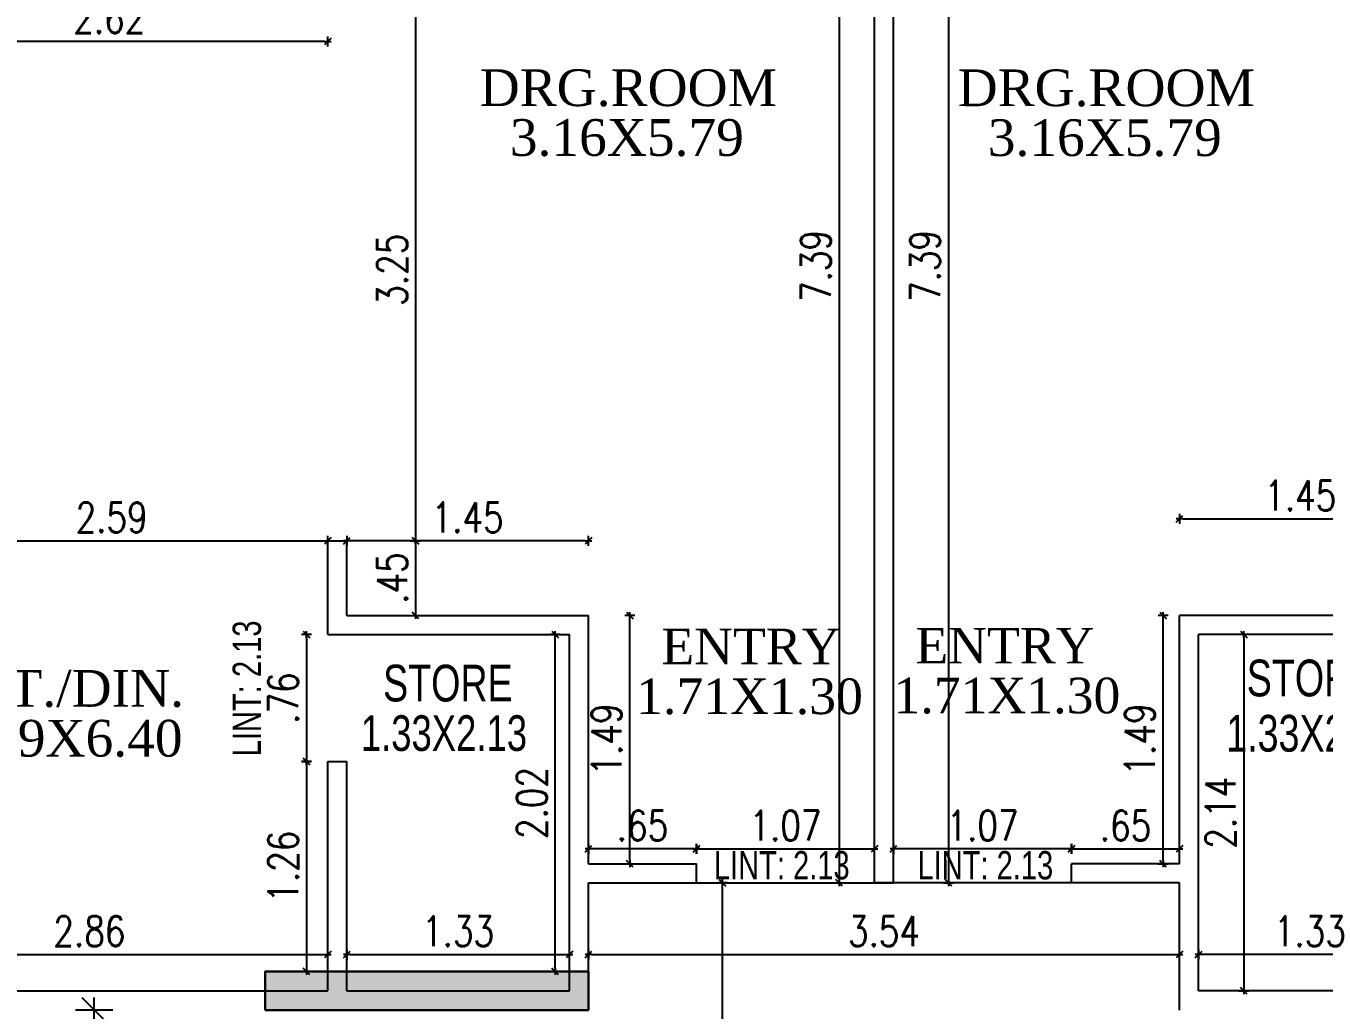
# Model space of a CAD drawing. Header units: inches. Extents: x 14235 to 14499, y 0 to 2549.
# Drawn here: x 14333.32 to 14341.1, y 2368.85 to 2374.75 of the extents above; entities that cross this region are included whole.
import ezdxf
from ezdxf.enums import TextEntityAlignment as Align

# ---------------------------------------------------------------- set-up
doc = ezdxf.new("R2010")
doc.units = ezdxf.units.IN
doc.header["$LTSCALE"] = 0.25
doc.header["$MEASUREMENT"] = 0
doc.header["$PDMODE"] = 35
for name, color, linetype in [('dimension', 7, 'Continuous'), ('text-large', 7, 'Continuous'), ('wall', 7, 'Continuous'), ('WORK TEX', 6, 'Continuous'), ('WORKING DIM', 7, 'Continuous')]:
    doc.layers.add(name, color=color, linetype=linetype)
doc.layers.add('P-COL', color=7, linetype='Continuous', lineweight=30)
doc.layers.add('P-COLHAT', color=8, linetype='Continuous', lineweight=25)
doc.styles.add('ARIAL', font='TIMES_0.TTF')
doc.styles.add('ARL', font='swisscl_0.ttf')
doc.styles.add('romans', font='romans.shx', dxfattribs={"width": 0.8})
doc.dimstyles.new('121', dxfattribs={"dimscale": 0.1, "dimtxt": 1.8, "dimasz": 0.2, "dimexe": 0.03125, "dimexo": 0.25, "dimgap": 0.5, "dimtad": 1, "dimzin": 4, "dimdsep": 46, "dimtxsty": 'romans', "dimblk1": 'MINITICK', "dimblk2": 'MINITICK', "dimsah": 1, "dimcen": 1, "dimse1": 1, "dimse2": 1, "dimclrd": 252, "dimclre": 256, "dimclrt": 7, "dimadec": 3, "dimazin": 0, "dimtfac": 0.8, "dimtix": 1, "dimtmove": 2, "dimatfit": 3, "dimfxl": 0, "dimtolj": 1, "dimtzin": 3, "dimarcsym": 0})
doc.dimstyles.new('minitick-100', dxfattribs={"dimscale": 0.1, "dimtxt": 2, "dimasz": 0.75, "dimexe": 0.03125, "dimexo": 0.25, "dimgap": 0.5, "dimtad": 1, "dimzin": 4, "dimdsep": 46, "dimtxsty": 'romans', "dimblk1": 'MINITICK', "dimblk2": 'MINITICK', "dimsah": 1, "dimcen": 1, "dimse1": 1, "dimse2": 1, "dimclrd": 252, "dimclre": 256, "dimclrt": 256, "dimadec": 3, "dimazin": 0, "dimtfac": 0.8, "dimtix": 1, "dimtmove": 2, "dimatfit": 3, "dimfxl": 0, "dimtolj": 1, "dimtzin": 3, "dimarcsym": 0})

# ---------------------------------------------------------------- blocks, each defined once
blk = doc.blocks.new('B')
at = {"layer": 'P-COLHAT', "lineweight": 30}
blk.add_hatch(color=256, dxfattribs=at).paths.add_polyline_path([(6.9076, -9.1991), (6.9076, -8.9691), (8.8463, -8.9691), (8.8463, -9.1991)])
at = {"layer": 'P-COL'}
blk.add_lwpolyline([(6.9076, -9.1991), (6.9076, -8.9691), (8.8463, -8.9691), (8.8463, -9.1991)], close=True, dxfattribs=at)
blk = doc.blocks.new('MINITICK')
at = {"color": 7}
for p, q in [((0, -1.5), (0, 1.5)), ((1, 1), (-1, -1)), ((-1, 0), (1, 0))]:
    blk.add_line(p, q, dxfattribs=at)
blk = doc.blocks.new('*D517')
at = {"layer": 'Defpoints', "color": 0, "transparency": 16777216}
for p in [(14332.2721, 2369.3488), (14335.1303, 2369.3488), (14335.1303, 2369.1857)]:
    blk.add_point(p, dxfattribs=at)
at = {"layer": 'WORKING DIM', "color": 252, "lineweight": -2, "transparency": 16777216}
blk.add_line((14332.2921, 2369.1857), (14335.1103, 2369.1857), dxfattribs=at)
at = {"layer": 'WORKING DIM', "color": 252, "lineweight": -2, "transparency": 16777216, "xscale": 0.02, "yscale": 0.02, "zscale": 0.02, "rotation": 180}
blk.add_blockref('MINITICK', (14332.2721, 2369.1857), dxfattribs=at)
at = {"layer": 'WORKING DIM', "color": 252, "lineweight": -2, "transparency": 16777216, "xscale": 0.02, "yscale": 0.02, "zscale": 0.02}
blk.add_blockref('MINITICK', (14335.1303, 2369.1857), dxfattribs=at)
at = {"layer": 'WORKING DIM', "color": 7, "transparency": 16777216, "insert": (14333.7012, 2369.3257), "char_height": 0.18, "attachment_point": 5, "style": 'romans'}
blk.add_mtext('\\A1;2.86', dxfattribs=at)
blk = doc.blocks.new('*D523')
at = {"layer": 'Defpoints', "color": 0, "transparency": 16777216}
for p in [(14332.5389, 2372.105), (14335.1303, 2371.6653), (14335.1303, 2371.6653)]:
    blk.add_point(p, dxfattribs=at)
at = {"layer": 'WORKING DIM', "color": 252, "lineweight": -2, "transparency": 16777216}
blk.add_line((14332.5589, 2371.6653), (14335.1103, 2371.6653), dxfattribs=at)
at = {"layer": 'WORKING DIM', "color": 252, "lineweight": -2, "transparency": 16777216, "xscale": 0.02, "yscale": 0.02, "zscale": 0.02, "rotation": 180}
blk.add_blockref('MINITICK', (14332.5389, 2371.6653), dxfattribs=at)
at = {"layer": 'WORKING DIM', "color": 252, "lineweight": -2, "transparency": 16777216, "xscale": 0.02, "yscale": 0.02, "zscale": 0.02}
blk.add_blockref('MINITICK', (14335.1303, 2371.6653), dxfattribs=at)
at = {"layer": 'WORKING DIM', "color": 7, "transparency": 16777216, "insert": (14333.8346, 2371.8053), "char_height": 0.18, "attachment_point": 5, "style": 'romans'}
blk.add_mtext('\\A1;2.59', dxfattribs=at)
blk = doc.blocks.new('*D525')
at = {"layer": 'Defpoints', "color": 0, "transparency": 16777216}
for p in [(14332.5107, 2375.1414), (14335.1303, 2375.1414), (14332.5107, 2374.6566)]:
    blk.add_point(p, dxfattribs=at)
at = {"layer": 'WORKING DIM', "color": 252, "lineweight": -2, "transparency": 16777216}
blk.add_line((14335.1103, 2374.6566), (14332.5307, 2374.6566), dxfattribs=at)
at = {"layer": 'WORKING DIM', "color": 252, "lineweight": -2, "transparency": 16777216, "xscale": 0.02, "yscale": 0.02, "zscale": 0.02, "rotation": 180}
blk.add_blockref('MINITICK', (14332.5107, 2374.6566), dxfattribs=at)
at = {"layer": 'WORKING DIM', "color": 252, "lineweight": -2, "transparency": 16777216, "xscale": 0.02, "yscale": 0.02, "zscale": 0.02}
blk.add_blockref('MINITICK', (14335.1303, 2374.6566), dxfattribs=at)
at = {"layer": 'WORKING DIM', "color": 7, "transparency": 16777216, "insert": (14333.8205, 2374.7966), "char_height": 0.18, "attachment_point": 5, "style": 'romans'}
blk.add_mtext('\\A1;2.62', dxfattribs=at)
blk = doc.blocks.new('*D526')
at = {"layer": 'Defpoints', "color": 0, "transparency": 16777216}
for p in [(14335.2446, 2374.9128), (14335.2446, 2371.6653), (14335.6563, 2371.6653)]:
    blk.add_point(p, dxfattribs=at)
at = {"layer": 'WORKING DIM', "color": 252, "lineweight": -2, "transparency": 16777216}
blk.add_line((14335.6563, 2374.8928), (14335.6563, 2371.6853), dxfattribs=at)
at = {"layer": 'WORKING DIM', "color": 252, "lineweight": -2, "transparency": 16777216, "xscale": 0.02, "yscale": 0.02, "zscale": 0.02}
for p, rotation in [((14335.6563, 2374.9128), 90), ((14335.6563, 2371.6653), 270)]:
    blk.add_blockref('MINITICK', p, dxfattribs=dict(at, rotation=rotation))
at = {"layer": 'WORKING DIM', "color": 7, "transparency": 16777216, "insert": (14335.5163, 2373.2891), "char_height": 0.18, "attachment_point": 5, "rotation": 90, "style": 'romans'}
blk.add_mtext('\\A1;3.25', dxfattribs=at)
blk = doc.blocks.new('*D528')
at = {"layer": 'Defpoints', "color": 0, "transparency": 16777216}
for p in [(14335.2446, 2371.6653), (14335.2446, 2371.2181), (14335.6563, 2371.2181)]:
    blk.add_point(p, dxfattribs=at)
at = {"layer": 'WORKING DIM', "color": 252, "lineweight": -2, "transparency": 16777216}
blk.add_line((14335.6563, 2371.6453), (14335.6563, 2371.2381), dxfattribs=at)
at = {"layer": 'WORKING DIM', "color": 252, "lineweight": -2, "transparency": 16777216, "xscale": 0.02, "yscale": 0.02, "zscale": 0.02}
for p, rotation in [((14335.6563, 2371.6653), 90), ((14335.6563, 2371.2181), 270)]:
    blk.add_blockref('MINITICK', p, dxfattribs=dict(at, rotation=rotation))
at = {"layer": 'WORKING DIM', "color": 7, "transparency": 16777216, "insert": (14335.5163, 2371.4417), "char_height": 0.18, "attachment_point": 5, "rotation": 90, "style": 'romans'}
blk.add_mtext('\\A1;.45', dxfattribs=at)
blk = doc.blocks.new('*D529')
at = {"layer": 'Defpoints', "color": 0, "transparency": 16777216}
for p in [(14335.2446, 2371.6653), (14335.2446, 2371.2181), (14336.6928, 2371.2181)]:
    blk.add_point(p, dxfattribs=at)
at = {"layer": 'WORKING DIM', "color": 252, "lineweight": -2, "transparency": 16777216}
blk.add_line((14336.6728, 2371.6653), (14335.2646, 2371.6653), dxfattribs=at)
at = {"layer": 'WORKING DIM', "color": 252, "lineweight": -2, "transparency": 16777216, "xscale": 0.02, "yscale": 0.02, "zscale": 0.02, "rotation": 180}
blk.add_blockref('MINITICK', (14335.2446, 2371.6653), dxfattribs=at)
at = {"layer": 'WORKING DIM', "color": 252, "lineweight": -2, "transparency": 16777216, "xscale": 0.02, "yscale": 0.02, "zscale": 0.02}
blk.add_blockref('MINITICK', (14336.6928, 2371.6653), dxfattribs=at)
at = {"layer": 'WORKING DIM', "color": 7, "transparency": 16777216, "insert": (14335.9687, 2371.8053), "char_height": 0.18, "attachment_point": 5, "style": 'romans'}
blk.add_mtext('\\A1;1.45', dxfattribs=at)
blk = doc.blocks.new('*D530')
at = {"layer": 'Defpoints', "color": 0, "transparency": 16777216}
for p in [(14336.6928, 2371.2181), (14336.9415, 2371.2181), (14336.6928, 2369.7299)]:
    blk.add_point(p, dxfattribs=at)
at = {"layer": 'WORKING DIM', "color": 252, "lineweight": -2, "transparency": 16777216}
blk.add_line((14336.9415, 2369.7499), (14336.9415, 2371.1981), dxfattribs=at)
at = {"layer": 'WORKING DIM', "color": 252, "lineweight": -2, "transparency": 16777216, "xscale": 0.02, "yscale": 0.02, "zscale": 0.02}
for p, rotation in [((14336.9415, 2371.2181), 90), ((14336.9415, 2369.7299), 270)]:
    blk.add_blockref('MINITICK', p, dxfattribs=dict(at, rotation=rotation))
at = {"layer": 'WORKING DIM', "color": 7, "transparency": 16777216, "insert": (14336.8015, 2370.474), "char_height": 0.18, "attachment_point": 5, "rotation": 90, "style": 'romans'}
blk.add_mtext('\\A1;1.49', dxfattribs=at)
blk = doc.blocks.new('*D531')
at = {"layer": 'Defpoints', "color": 0, "transparency": 16777216}
for p in [(14336.6928, 2369.8183), (14336.6928, 2369.7299), (14337.3407, 2369.7299)]:
    blk.add_point(p, dxfattribs=at)
at = {"layer": 'WORKING DIM', "color": 252, "lineweight": -2, "transparency": 16777216}
blk.add_line((14337.3207, 2369.8183), (14336.7128, 2369.8183), dxfattribs=at)
at = {"layer": 'WORKING DIM', "color": 252, "lineweight": -2, "transparency": 16777216, "xscale": 0.02, "yscale": 0.02, "zscale": 0.02, "rotation": 180}
blk.add_blockref('MINITICK', (14336.6928, 2369.8183), dxfattribs=at)
at = {"layer": 'WORKING DIM', "color": 252, "lineweight": -2, "transparency": 16777216, "xscale": 0.02, "yscale": 0.02, "zscale": 0.02}
blk.add_blockref('MINITICK', (14337.3407, 2369.8183), dxfattribs=at)
at = {"layer": 'WORKING DIM', "color": 7, "transparency": 16777216, "insert": (14337.0168, 2369.9583), "char_height": 0.18, "attachment_point": 5, "style": 'romans'}
blk.add_mtext('\\A1;.65', dxfattribs=at)
blk = doc.blocks.new('*D532')
at = {"layer": 'Defpoints', "color": 0, "transparency": 16777216}
for p in [(14338.4078, 2369.8183), (14337.3407, 2369.6727), (14338.4078, 2369.6727)]:
    blk.add_point(p, dxfattribs=at)
at = {"layer": 'WORKING DIM', "color": 252, "lineweight": -2, "transparency": 16777216}
blk.add_line((14337.3607, 2369.8183), (14338.3878, 2369.8183), dxfattribs=at)
at = {"layer": 'WORKING DIM', "color": 252, "lineweight": -2, "transparency": 16777216, "xscale": 0.02, "yscale": 0.02, "zscale": 0.02, "rotation": 180}
blk.add_blockref('MINITICK', (14337.3407, 2369.8183), dxfattribs=at)
at = {"layer": 'WORKING DIM', "color": 252, "lineweight": -2, "transparency": 16777216, "xscale": 0.02, "yscale": 0.02, "zscale": 0.02}
blk.add_blockref('MINITICK', (14338.4078, 2369.8183), dxfattribs=at)
at = {"layer": 'WORKING DIM', "color": 7, "transparency": 16777216, "insert": (14337.8742, 2369.9583), "char_height": 0.18, "attachment_point": 5, "style": 'romans'}
blk.add_mtext('\\A1;1.07', dxfattribs=at)
blk = doc.blocks.new('*D533')
at = {"layer": 'Defpoints', "color": 0, "transparency": 16777216}
for p in [(14336.4938, 2371.1038), (14336.4938, 2371.1038), (14336.4938, 2369.0833)]:
    blk.add_point(p, dxfattribs=at)
at = {"layer": 'WORKING DIM', "color": 252, "lineweight": -2, "transparency": 16777216}
blk.add_line((14336.4938, 2369.1033), (14336.4938, 2371.0838), dxfattribs=at)
at = {"layer": 'WORKING DIM', "color": 252, "lineweight": -2, "transparency": 16777216, "xscale": 0.02, "yscale": 0.02, "zscale": 0.02}
for p, rotation in [((14336.4938, 2371.1038), 90), ((14336.4938, 2369.0833), 270)]:
    blk.add_blockref('MINITICK', p, dxfattribs=dict(at, rotation=rotation))
at = {"layer": 'WORKING DIM', "color": 7, "transparency": 16777216, "insert": (14336.3538, 2370.0935), "char_height": 0.18, "attachment_point": 5, "rotation": 90, "style": 'romans'}
blk.add_mtext('\\A1;2.02', dxfattribs=at)
blk = doc.blocks.new('*D534')
at = {"layer": 'Defpoints', "color": 0, "transparency": 16777216}
for p in [(14335.2446, 2369.4136), (14336.5785, 2369.4136), (14336.5785, 2369.1857)]:
    blk.add_point(p, dxfattribs=at)
at = {"layer": 'WORKING DIM', "color": 252, "lineweight": -2, "transparency": 16777216}
blk.add_line((14335.2646, 2369.1857), (14336.5585, 2369.1857), dxfattribs=at)
at = {"layer": 'WORKING DIM', "color": 252, "lineweight": -2, "transparency": 16777216, "xscale": 0.02, "yscale": 0.02, "zscale": 0.02, "rotation": 180}
blk.add_blockref('MINITICK', (14335.2446, 2369.1857), dxfattribs=at)
at = {"layer": 'WORKING DIM', "color": 252, "lineweight": -2, "transparency": 16777216, "xscale": 0.02, "yscale": 0.02, "zscale": 0.02}
blk.add_blockref('MINITICK', (14336.5785, 2369.1857), dxfattribs=at)
at = {"layer": 'WORKING DIM', "color": 7, "transparency": 16777216, "insert": (14335.9116, 2369.3257), "char_height": 0.18, "attachment_point": 5, "style": 'romans'}
blk.add_mtext('\\A1;1.33', dxfattribs=at)
blk = doc.blocks.new('*D535')
at = {"layer": 'Defpoints', "color": 0, "transparency": 16777216}
for p in [(14335.1875, 2370.3416), (14335.0035, 2369.0833), (14335.1875, 2369.0833)]:
    blk.add_point(p, dxfattribs=at)
at = {"layer": 'WORKING DIM', "color": 252, "lineweight": -2, "transparency": 16777216}
blk.add_line((14335.0035, 2370.3216), (14335.0035, 2369.1033), dxfattribs=at)
at = {"layer": 'WORKING DIM', "color": 252, "lineweight": -2, "transparency": 16777216, "xscale": 0.02, "yscale": 0.02, "zscale": 0.02}
for p, rotation in [((14335.0035, 2370.3416), 90), ((14335.0035, 2369.0833), 270)]:
    blk.add_blockref('MINITICK', p, dxfattribs=dict(at, rotation=rotation))
at = {"layer": 'WORKING DIM', "color": 7, "transparency": 16777216, "insert": (14334.8635, 2369.7124), "char_height": 0.18, "attachment_point": 5, "rotation": 90, "style": 'romans'}
blk.add_mtext('\\A1;1.26', dxfattribs=at)
blk = doc.blocks.new('*D536')
at = {"layer": 'Defpoints', "color": 0, "transparency": 16777216}
for p in [(14335.2631, 2371.1038), (14335.0035, 2370.3416), (14335.1875, 2370.3416)]:
    blk.add_point(p, dxfattribs=at)
at = {"layer": 'WORKING DIM', "color": 252, "lineweight": -2, "transparency": 16777216}
blk.add_line((14335.0035, 2371.0838), (14335.0035, 2370.3616), dxfattribs=at)
at = {"layer": 'WORKING DIM', "color": 252, "lineweight": -2, "transparency": 16777216, "xscale": 0.02, "yscale": 0.02, "zscale": 0.02}
for p, rotation in [((14335.0035, 2371.1038), 90), ((14335.0035, 2370.3416), 270)]:
    blk.add_blockref('MINITICK', p, dxfattribs=dict(at, rotation=rotation))
at = {"layer": 'WORKING DIM', "color": 7, "transparency": 16777216, "insert": (14334.8635, 2370.7227), "char_height": 0.18, "attachment_point": 5, "rotation": 90, "style": 'romans'}
blk.add_mtext('\\A1;.76', dxfattribs=at)
blk = doc.blocks.new('*D539')
at = {"layer": 'Defpoints', "color": 0, "transparency": 16777216}
for p in [(14337.7288, 2377.0081), (14337.8742, 2369.6155), (14338.1964, 2369.6155)]:
    blk.add_point(p, dxfattribs=at)
at = {"layer": 'WORKING DIM', "color": 252, "lineweight": -2, "transparency": 16777216}
blk.add_line((14338.1964, 2376.9881), (14338.1964, 2369.6355), dxfattribs=at)
at = {"layer": 'WORKING DIM', "color": 252, "lineweight": -2, "transparency": 16777216, "xscale": 0.02, "yscale": 0.02, "zscale": 0.02}
for p, rotation in [((14338.1964, 2377.0081), 90), ((14338.1964, 2369.6155), 270)]:
    blk.add_blockref('MINITICK', p, dxfattribs=dict(at, rotation=rotation))
at = {"layer": 'WORKING DIM', "color": 7, "transparency": 16777216, "insert": (14338.0564, 2373.3118), "char_height": 0.18, "attachment_point": 5, "rotation": 90, "style": 'romans'}
blk.add_mtext('\\A1;7.39', dxfattribs=at)
blk = doc.blocks.new('*D407')
at = {"layer": 'Defpoints', "color": 0, "transparency": 16777216}
for p in [(14340.1384, 2371.2181), (14340.237, 2371.2181), (14340.237, 2369.7299)]:
    blk.add_point(p, dxfattribs=at)
at = {"layer": 'WORKING DIM', "color": 252, "lineweight": -2, "transparency": 16777216}
blk.add_line((14340.1384, 2369.7499), (14340.1384, 2371.1981), dxfattribs=at)
at = {"layer": 'WORKING DIM', "color": 252, "lineweight": -2, "transparency": 16777216, "xscale": 0.02, "yscale": 0.02, "zscale": 0.02}
for p, rotation in [((14340.1384, 2371.2181), 90), ((14340.1384, 2369.7299), 270)]:
    blk.add_blockref('MINITICK', p, dxfattribs=dict(at, rotation=rotation))
at = {"layer": 'WORKING DIM', "color": 7, "transparency": 16777216, "insert": (14339.9984, 2370.474), "char_height": 0.18, "attachment_point": 5, "rotation": 90, "style": 'romans'}
blk.add_mtext('\\A1;1.49', dxfattribs=at)
blk = doc.blocks.new('*D408')
at = {"layer": 'Defpoints', "color": 0, "transparency": 16777216}
for p in [(14340.237, 2369.8183), (14339.5892, 2369.7299), (14340.237, 2369.7299)]:
    blk.add_point(p, dxfattribs=at)
at = {"layer": 'WORKING DIM', "color": 252, "lineweight": -2, "transparency": 16777216}
blk.add_line((14339.6092, 2369.8183), (14340.217, 2369.8183), dxfattribs=at)
at = {"layer": 'WORKING DIM', "color": 252, "lineweight": -2, "transparency": 16777216, "xscale": 0.02, "yscale": 0.02, "zscale": 0.02, "rotation": 180}
blk.add_blockref('MINITICK', (14339.5892, 2369.8183), dxfattribs=at)
at = {"layer": 'WORKING DIM', "color": 252, "lineweight": -2, "transparency": 16777216, "xscale": 0.02, "yscale": 0.02, "zscale": 0.02}
blk.add_blockref('MINITICK', (14340.237, 2369.8183), dxfattribs=at)
at = {"layer": 'WORKING DIM', "color": 7, "transparency": 16777216, "insert": (14339.9131, 2369.9583), "char_height": 0.18, "attachment_point": 5, "style": 'romans'}
blk.add_mtext('\\A1;.65', dxfattribs=at)
blk = doc.blocks.new('*D409')
at = {"layer": 'Defpoints', "color": 0, "transparency": 16777216}
for p in [(14338.5221, 2369.8183), (14338.5221, 2369.6727), (14339.5892, 2369.6727)]:
    blk.add_point(p, dxfattribs=at)
at = {"layer": 'WORKING DIM', "color": 252, "lineweight": -2, "transparency": 16777216}
blk.add_line((14339.5692, 2369.8183), (14338.5421, 2369.8183), dxfattribs=at)
at = {"layer": 'WORKING DIM', "color": 252, "lineweight": -2, "transparency": 16777216, "xscale": 0.02, "yscale": 0.02, "zscale": 0.02, "rotation": 180}
blk.add_blockref('MINITICK', (14338.5221, 2369.8183), dxfattribs=at)
at = {"layer": 'WORKING DIM', "color": 252, "lineweight": -2, "transparency": 16777216, "xscale": 0.02, "yscale": 0.02, "zscale": 0.02}
blk.add_blockref('MINITICK', (14339.5892, 2369.8183), dxfattribs=at)
at = {"layer": 'WORKING DIM', "color": 7, "transparency": 16777216, "insert": (14339.0556, 2369.9583), "char_height": 0.18, "attachment_point": 5, "style": 'romans'}
blk.add_mtext('\\A1;1.07', dxfattribs=at)
blk = doc.blocks.new('*D410')
at = {"layer": 'Defpoints', "color": 0, "transparency": 16777216}
for p in [(14339.0488, 2377.0081), (14338.8509, 2369.6155), (14339.0556, 2369.6155)]:
    blk.add_point(p, dxfattribs=at)
at = {"layer": 'WORKING DIM', "color": 252, "lineweight": -2, "transparency": 16777216}
blk.add_line((14338.8509, 2376.9881), (14338.8509, 2369.6355), dxfattribs=at)
at = {"layer": 'WORKING DIM', "color": 252, "lineweight": -2, "transparency": 16777216, "xscale": 0.02, "yscale": 0.02, "zscale": 0.02}
for p, rotation in [((14338.8509, 2377.0081), 90), ((14338.8509, 2369.6155), 270)]:
    blk.add_blockref('MINITICK', p, dxfattribs=dict(at, rotation=rotation))
at = {"layer": 'WORKING DIM', "color": 7, "transparency": 16777216, "insert": (14338.7109, 2373.3118), "char_height": 0.18, "attachment_point": 5, "rotation": 90, "style": 'romans'}
blk.add_mtext('\\A1;7.39', dxfattribs=at)
blk = doc.blocks.new('*D411')
at = {"layer": 'Defpoints', "color": 0, "transparency": 16777216}
for p in [(14340.3514, 2369.4136), (14341.6852, 2369.4136), (14340.3514, 2369.1857)]:
    blk.add_point(p, dxfattribs=at)
at = {"layer": 'WORKING DIM', "color": 252, "lineweight": -2, "transparency": 16777216}
blk.add_line((14341.6652, 2369.1857), (14340.3714, 2369.1857), dxfattribs=at)
at = {"layer": 'WORKING DIM', "color": 252, "lineweight": -2, "transparency": 16777216, "xscale": 0.02, "yscale": 0.02, "zscale": 0.02, "rotation": 180}
blk.add_blockref('MINITICK', (14340.3514, 2369.1857), dxfattribs=at)
at = {"layer": 'WORKING DIM', "color": 252, "lineweight": -2, "transparency": 16777216, "xscale": 0.02, "yscale": 0.02, "zscale": 0.02}
blk.add_blockref('MINITICK', (14341.6852, 2369.1857), dxfattribs=at)
at = {"layer": 'WORKING DIM', "color": 7, "transparency": 16777216, "insert": (14341.0183, 2369.3257), "char_height": 0.18, "attachment_point": 5, "style": 'romans'}
blk.add_mtext('\\A1;1.33', dxfattribs=at)
blk = doc.blocks.new('*D540')
at = {"layer": 'Defpoints', "color": 0, "transparency": 16777216}
for p in [(14340.4814, 2371.1038), (14340.4814, 2368.9677), (14340.6225, 2368.9677)]:
    blk.add_point(p, dxfattribs=at)
at = {"layer": 'WORKING DIM', "color": 252, "lineweight": -2, "transparency": 16777216}
blk.add_line((14340.6225, 2371.0838), (14340.6225, 2368.9877), dxfattribs=at)
at = {"layer": 'WORKING DIM', "color": 252, "lineweight": -2, "transparency": 16777216, "xscale": 0.02, "yscale": 0.02, "zscale": 0.02}
for p, rotation in [((14340.6225, 2371.1038), 90), ((14340.6225, 2368.9677), 270)]:
    blk.add_blockref('MINITICK', p, dxfattribs=dict(at, rotation=rotation))
at = {"layer": 'WORKING DIM', "color": 7, "transparency": 16777216, "insert": (14340.4825, 2370.0357), "char_height": 0.18, "attachment_point": 5, "rotation": 90, "style": 'romans'}
blk.add_mtext('\\A1;2.14', dxfattribs=at)
blk = doc.blocks.new('*D584')
at = {"layer": 'Defpoints', "color": 0, "transparency": 16777216}
for p in [(14337.4977, 2369.6155), (14337.8742, 2369.6155), (14337.8742, 2364.0896)]:
    blk.add_point(p, dxfattribs=at)
at = {"layer": 'WORKING DIM', "color": 252, "lineweight": -2, "transparency": 16777216}
blk.add_line((14337.4977, 2364.1096), (14337.4977, 2369.5955), dxfattribs=at)
at = {"layer": 'WORKING DIM', "color": 252, "lineweight": -2, "transparency": 16777216, "xscale": 0.02, "yscale": 0.02, "zscale": 0.02}
for p, rotation in [((14337.4977, 2369.6155), 90), ((14337.4977, 2364.0896), 270)]:
    blk.add_blockref('MINITICK', p, dxfattribs=dict(at, rotation=rotation))
at = {"layer": 'WORKING DIM', "color": 7, "transparency": 16777216, "insert": (14337.3577, 2366.8526), "char_height": 0.18, "attachment_point": 5, "rotation": 90, "style": 'romans'}
blk.add_mtext('\\A1;5.53', dxfattribs=at)
blk = doc.blocks.new('*D586')
at = {"layer": 'Defpoints', "color": 0, "transparency": 16777216}
for p in [(14341.6852, 2371.7957), (14340.237, 2371.2181), (14341.6852, 2371.2181)]:
    blk.add_point(p, dxfattribs=at)
at = {"layer": 'WORKING DIM', "color": 252, "lineweight": -2, "transparency": 16777216}
blk.add_line((14340.257, 2371.7957), (14341.6652, 2371.7957), dxfattribs=at)
at = {"layer": 'WORKING DIM', "color": 252, "lineweight": -2, "transparency": 16777216, "xscale": 0.02, "yscale": 0.02, "zscale": 0.02, "rotation": 180}
blk.add_blockref('MINITICK', (14340.237, 2371.7957), dxfattribs=at)
at = {"layer": 'WORKING DIM', "color": 252, "lineweight": -2, "transparency": 16777216, "xscale": 0.02, "yscale": 0.02, "zscale": 0.02}
blk.add_blockref('MINITICK', (14341.6852, 2371.7957), dxfattribs=at)
at = {"layer": 'WORKING DIM', "color": 7, "transparency": 16777216, "insert": (14340.9611, 2371.9357), "char_height": 0.18, "attachment_point": 5, "style": 'romans'}
blk.add_mtext('\\A1;1.45', dxfattribs=at)
blk = doc.blocks.new('*D638')
at = {"layer": 'Defpoints', "color": 0, "transparency": 16777216}
for p in [(14336.6928, 2369.3555), (14340.237, 2369.3555), (14340.237, 2369.1857)]:
    blk.add_point(p, dxfattribs=at)
at = {"layer": 'WORKING DIM', "color": 252, "lineweight": -2, "transparency": 16777216}
blk.add_line((14336.7128, 2369.1857), (14340.217, 2369.1857), dxfattribs=at)
at = {"layer": 'WORKING DIM', "color": 252, "lineweight": -2, "transparency": 16777216, "xscale": 0.02, "yscale": 0.02, "zscale": 0.02, "rotation": 180}
blk.add_blockref('MINITICK', (14336.6928, 2369.1857), dxfattribs=at)
at = {"layer": 'WORKING DIM', "color": 252, "lineweight": -2, "transparency": 16777216, "xscale": 0.02, "yscale": 0.02, "zscale": 0.02}
blk.add_blockref('MINITICK', (14340.237, 2369.1857), dxfattribs=at)
at = {"layer": 'WORKING DIM', "color": 7, "transparency": 16777216, "insert": (14338.4649, 2369.3257), "char_height": 0.18, "attachment_point": 5, "style": 'romans'}
blk.add_mtext('\\A1;3.54', dxfattribs=at)
blk = doc.blocks.new('*D698')
at = {"layer": 'Defpoints', "color": 0, "ltscale": 10, "transparency": 16777216}
for p in [(14333.7302, 2368.8533), (14333.9928, 2368.8533), (14333.9928, 2366.8526)]:
    blk.add_point(p, dxfattribs=at)
at = {"layer": 'dimension', "color": 252, "lineweight": -2, "ltscale": 10, "transparency": 16777216}
blk.add_line((14333.7302, 2366.9276), (14333.7302, 2368.7783), dxfattribs=at)
at = {"layer": 'dimension', "color": 252, "lineweight": -2, "ltscale": 10, "transparency": 16777216, "xscale": 0.07500000000000001, "yscale": 0.07500000000000001, "zscale": 0.07500000000000001}
for p, rotation in [((14333.7302, 2368.8533), 90), ((14333.7302, 2366.8526), 270)]:
    blk.add_blockref('MINITICK', p, dxfattribs=dict(at, rotation=rotation))
at = {"layer": 'dimension', "ltscale": 10, "transparency": 16777216, "insert": (14333.5802, 2367.8529), "char_height": 0.2, "attachment_point": 5, "rotation": 90, "style": 'romans'}
blk.add_mtext('\\A1;2.00', dxfattribs=at)

msp = doc.modelspace()

# ---------------------------------------------------------------- linework, layer by layer
at = {"layer": 'wall'}
for p, q in [((14338.4078, 2369.6155), (14338.4078, 2378.9524)), ((14338.5221, 2369.6155), (14338.5221, 2378.9524)), ((14335.1303, 2371.1038), (14335.1303, 2371.6653)), ((14335.1303, 2371.6653), (14335.2446, 2371.6653)), ((14335.2446, 2371.2181), (14335.2446, 2371.6653)), ((14335.2446, 2371.2181), (14336.6928, 2371.2181)), ((14336.6928, 2369.7299), (14336.6928, 2371.2181)), ((14341.6852, 2371.2181), (14340.237, 2371.2181)), ((14340.237, 2369.7299), (14340.237, 2371.2181)), ((14335.1303, 2371.1038), (14336.5785, 2371.1038)), ((14336.5785, 2368.9677), (14336.5785, 2371.1038)), ((14341.7995, 2371.1038), (14340.3514, 2371.1038)), ((14340.3514, 2368.9677), (14340.3514, 2371.1038)), ((14335.1303, 2370.3416), (14335.2446, 2370.3416)), ((14335.1303, 2368.9677), (14335.1303, 2370.3416)), ((14335.2446, 2368.9677), (14335.2446, 2370.3416)), ((14336.6928, 2369.7299), (14337.3407, 2369.7299)), ((14337.3407, 2369.6155), (14337.3407, 2369.7299)), ((14339.5892, 2369.6155), (14339.5892, 2369.7299)), ((14340.237, 2369.7299), (14339.5892, 2369.7299)), ((14336.6928, 2369.6155), (14337.3407, 2369.6155)), ((14336.6928, 2368.8533), (14336.6928, 2369.6155)), ((14337.3407, 2369.6155), (14338.4078, 2369.6155)), ((14338.4078, 2369.6155), (14338.5221, 2369.6155)), ((14338.5221, 2369.6155), (14338.4078, 2369.6155)), ((14339.5892, 2369.6155), (14338.5221, 2369.6155)), ((14340.237, 2369.6155), (14339.5892, 2369.6155)), ((14340.237, 2368.8533), (14340.237, 2369.6155)), ((14331.9928, 2368.9677), (14335.1303, 2368.9677)), ((14335.2446, 2368.9677), (14336.5785, 2368.9677)), ((14341.6852, 2368.9677), (14340.3514, 2368.9677))]:
    msp.add_line(p, q, dxfattribs=at)

# ---------------------------------------------------------------- block references
at = {"layer": 'P-COL'}
msp.add_blockref('B', (14327.8465, 2378.0524), dxfattribs=at)

# ---------------------------------------------------------------- texts
at = {"layer": 'text-large'}
for s, height, style, p in [('DRG.ROOM', 0.22, 'ARIAL', (14336.9319, 2374.3803)), ('DRG.ROOM', 0.22, 'ARIAL', (14339.7972, 2374.3795)), ('3.16X5.79', 0.22, 'ARIAL', (14336.9233, 2374.0818)), ('3.16X5.79', 0.22, 'ARIAL', (14339.7885, 2374.081)), ('ENTRY', 0.21325, 'ARIAL', (14337.6672, 2371.0319)), ('ENTRY', 0.21325, 'ARIAL', (14339.19, 2371.0365)), ('STORE', 0.22, 'ARL', (14335.8503, 2370.8125)), ('STORE', 0.22, 'ARL', (14341.0281, 2370.8429)), ('KIT./DIN.', 0.22, 'ARIAL', (14333.5669, 2370.7806)), ('1.71X1.30', 0.21325, 'ARIAL', (14337.6585, 2370.7334)), ('1.71X1.30', 0.21325, 'ARIAL', (14339.2017, 2370.738)), ('2.59X6.40', 0.22, 'ARIAL', (14333.5582, 2370.4821)), ('1.33X2.13', 0.21325, 'ARL', (14335.8267, 2370.5128)), ('1.33X2.13', 0.22, 'ARL', (14341.031, 2370.5117))]:
    msp.add_text(s, height=height, dxfattribs=dict(at, style=style)).set_placement(p, align=Align.MIDDLE_CENTER)
at = {"layer": 'WORK TEX', "style": 'ARL'}
msp.add_text('LINT: 2.13', height=0.17, rotation=90, dxfattribs=at).set_placement((14334.6448, 2370.7806), align=Align.MIDDLE_CENTER)
for p in [(14337.8522, 2369.721), (14339.0724, 2369.721)]:
    msp.add_text('LINT: 2.13', height=0.17, dxfattribs=at).set_placement(p, align=Align.MIDDLE_CENTER)

# ---------------------------------------------------------------- dimensions: what is measured, and where the dimension line sits
at = {"layer": 'dimension', "ltscale": 10}
dim = msp.add_linear_dim(base=(14333.7302, 2368.8533), p1=(14333.9928, 2366.8526), p2=(14333.9928, 2368.8533), angle=90, dimstyle='minitick-100', dxfattribs=at)
dim.commit()
dim.dimension.update_dxf_attribs({"geometry": '*D698', "text_midpoint": (14333.5802, 2367.8529)})
at = {"layer": 'WORKING DIM'}
for base, p1, p2, angle, picture, middle in [((14338.1964, 2369.6155), (14337.7288, 2377.0081), (14337.8742, 2369.6155), 90, '*D539', (14338.0564, 2373.3118)), ((14338.8509, 2369.6155), (14339.0488, 2377.0081), (14339.0556, 2369.6155), 90, '*D410', (14338.7109, 2373.3118)), ((14335.6563, 2371.6653), (14335.2446, 2374.9128), (14335.2446, 2371.6653), 90, '*D526', (14335.5163, 2373.2891)), ((14335.6563, 2371.2181), (14335.2446, 2371.6653), (14335.2446, 2371.2181), 90, '*D528', (14335.5163, 2371.4417)), ((14336.9415, 2371.2181), (14336.6928, 2369.7299), (14336.6928, 2371.2181), 90, '*D530', (14336.8015, 2370.474)), ((14340.1384, 2371.2181), (14340.237, 2369.7299), (14340.237, 2371.2181), 90, '*D407', (14339.9984, 2370.474)), ((14335.0035, 2370.3416), (14335.2631, 2371.1038), (14335.1875, 2370.3416), 90, '*D536', (14334.8635, 2370.7227)), ((14336.4938, 2371.1038), (14336.4938, 2369.0833), (14336.4938, 2371.1038), 90, '*D533', (14336.3538, 2370.0935)), ((14340.6225, 2368.9677), (14340.4814, 2371.1038), (14340.4814, 2368.9677), 90, '*D540', (14340.4825, 2370.0357)), ((14335.0035, 2369.0833), (14335.1875, 2370.3416), (14335.1875, 2369.0833), 90, '*D535', (14334.8635, 2369.7124)), ((14338.5221, 2369.8183), (14339.5892, 2369.6727), (14338.5221, 2369.6727), 180, '*D409', (14339.0556, 2369.9583)), ((14340.237, 2369.8183), (14339.5892, 2369.7299), (14340.237, 2369.7299), 180, '*D408', (14339.9131, 2369.9583)), ((14337.4977, 2369.6155), (14337.8742, 2364.0896), (14337.8742, 2369.6155), 90, '*D584', (14337.3577, 2366.8526)), ((14340.3514, 2369.1857), (14341.6852, 2369.4136), (14340.3514, 2369.4136), 180, '*D411', (14341.0183, 2369.3257))]:
    dim = msp.add_linear_dim(base=base, p1=p1, p2=p2, angle=angle, dimstyle='121', override={"dimfxl": 0.18, "dimfxlon": 1}, dxfattribs=at)
    dim.commit()
    dim.dimension.update_dxf_attribs({"geometry": picture, "text_midpoint": middle})
for base, p1, p2, picture, middle in [((14332.5107, 2374.6566), (14335.1303, 2375.1414), (14332.5107, 2375.1414), '*D525', (14333.8205, 2374.7966)), ((14335.1303, 2371.6653), (14332.5389, 2372.105), (14335.1303, 2371.6653), '*D523', (14333.8346, 2371.8053)), ((14341.6852, 2371.7957), (14340.237, 2371.2181), (14341.6852, 2371.2181), '*D586', (14340.9611, 2371.9357)), ((14335.2446, 2371.6653), (14336.6928, 2371.2181), (14335.2446, 2371.2181), '*D529', (14335.9687, 2371.8053)), ((14336.6928, 2369.8183), (14337.3407, 2369.7299), (14336.6928, 2369.7299), '*D531', (14337.0168, 2369.9583)), ((14338.4078, 2369.8183), (14337.3407, 2369.6727), (14338.4078, 2369.6727), '*D532', (14337.8742, 2369.9583)), ((14335.1303, 2369.1857), (14332.2721, 2369.3488), (14335.1303, 2369.3488), '*D517', (14333.7012, 2369.3257)), ((14336.5785, 2369.1857), (14335.2446, 2369.4136), (14336.5785, 2369.4136), '*D534', (14335.9116, 2369.3257)), ((14340.237, 2369.1857), (14336.6928, 2369.3555), (14340.237, 2369.3555), '*D638', (14338.4649, 2369.3257))]:
    dim = msp.add_linear_dim(base=base, p1=p1, p2=p2, dimstyle='121', override={"dimfxl": 0.18, "dimfxlon": 1}, dxfattribs=at)
    dim.commit()
    dim.dimension.update_dxf_attribs({"geometry": picture, "text_midpoint": middle})

doc.saveas('drawing.dxf')
